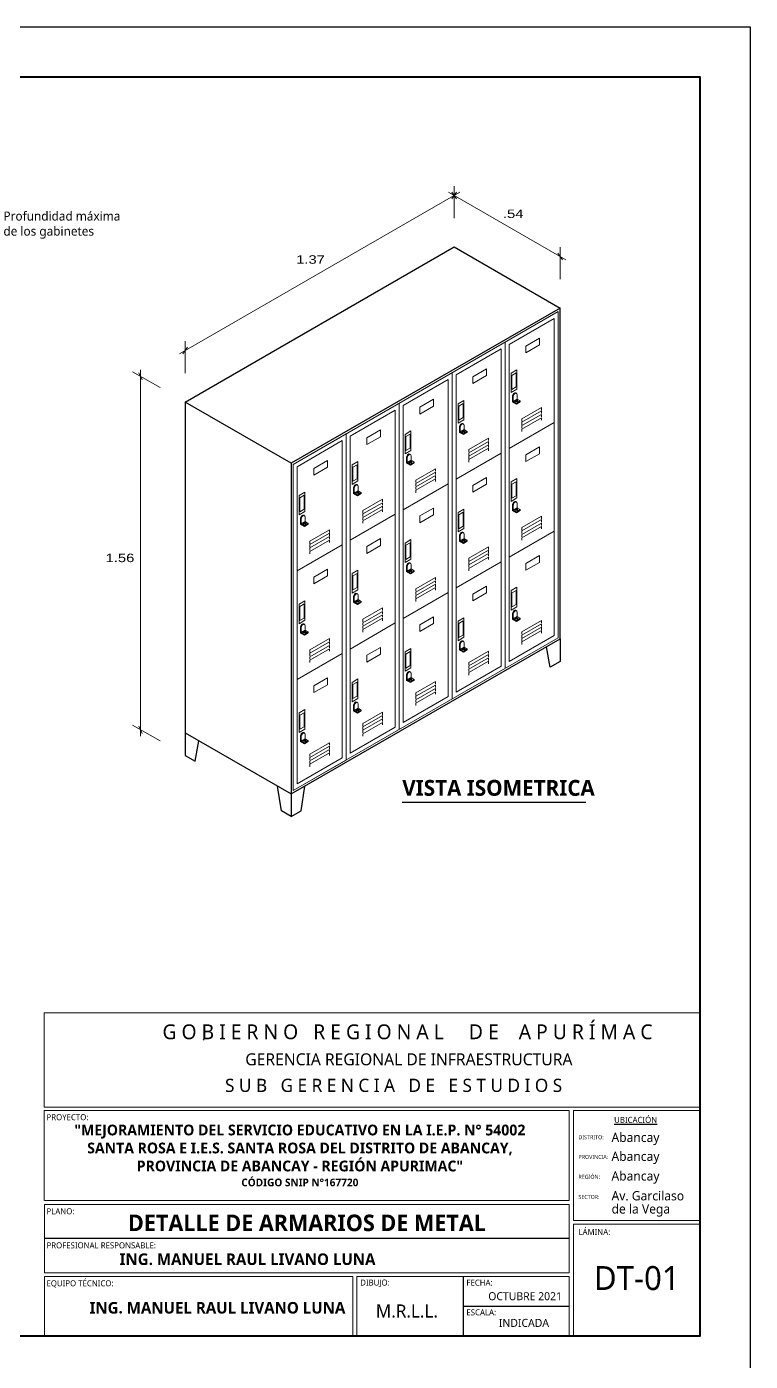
# Model space of a CAD drawing. Header units: inches. Extents: x 14.5 to 23.1, y -0.2 to 17.9.
# Drawn here: x 19.89 to 23.08, y 11.97 to 17.86 of the extents above; entities that cross this region are included whole.
import ezdxf
from ezdxf import colors
from ezdxf.entities.mleader import LeaderData, LeaderLine
from ezdxf.math import Vec2, Vec3

# ---------------------------------------------------------------- set-up
doc = ezdxf.new("R2010")
doc.units = ezdxf.units.IN
doc.header["$MEASUREMENT"] = 0
doc.linetypes.add('ACAD_ISO03W100', pattern=[30, 12, -18])
for name, color, linetype, lineweight in [('01', 9, 'Continuous', 5), ('Letras El', 7, 'Continuous', 5), ('LINEAS_IND.', 252, 'Continuous', 5)]:
    doc.layers.add(name, color=color, linetype=linetype, lineweight=lineweight)
doc.layers.add('L2', color=2, linetype='Continuous')
doc.layers.add('MEMBRETE', color=7, linetype='Continuous')
doc.styles.add('Generales', font='trebuc.ttf', dxfattribs={"height": 0.1})
doc.styles.add('Santa Rosa 1 50', font='trebuc.ttf')
doc.styles.add('TM-DIM', font='GOTHIC.TTF', dxfattribs={"width": 1.3})

# ---------------------------------------------------------------- blocks, each defined once
blk = doc.blocks.new('_DotSmall')
at = {"color": 0, "linetype": 'ByBlock', "const_width": 0.5}
blk.add_lwpolyline([(-0.0625, 0, 1), (0.0625, 0, 1)], format="xyb", close=True, dxfattribs=at)
blk = doc.blocks.new('_Oblique')
at = {"color": 0, "linetype": 'ByBlock', "lineweight": -2}
blk.add_line((-0.5, -0.5), (0.5, 0.5), dxfattribs=at)

msp = doc.modelspace()

# ---------------------------------------------------------------- linework, layer by layer
at = {"color": 5, "lineweight": 40}
msp.add_lwpolyline([(14.7032, 17.6358), (22.8592, 17.6358), (22.8592, 12.0765), (14.7032, 12.0765)], close=True, dxfattribs=at)
for points in [[(20.5879, 16.2002), (21.7743, 16.8852), (22.242, 16.6152)], [(21.0555, 15.9302), (20.5879, 16.2002), (20.5879, 14.7402), (21.0555, 14.4702)], [(22.242, 15.1552), (22.242, 15.0552), (22.1987, 15.0302), (22.1814, 15.1202)], [(20.5879, 14.7402), (20.5879, 14.6402), (20.6312, 14.6152), (20.6485, 14.7052)], [(21.0555, 14.3702), (21.0122, 14.3952), (20.9949, 14.5052)], [(21.0555, 14.3702), (21.0988, 14.3952), (21.1161, 14.5052)], [(21.0555, 14.4702), (21.0555, 14.3702)]]:
    msp.add_lwpolyline(points)
msp.add_lwpolyline([(21.0555, 14.4702), (22.242, 15.1552), (22.242, 16.6152), (21.0555, 15.9302)], close=True)
at = {"layer": '01', "color": 1, "lineweight": 0}
for p, q in [((21.7743, 17.0132), (21.7743, 17.1542)), ((22.242, 16.7432), (22.242, 16.8842)), ((20.5879, 16.3282), (20.5879, 16.4692)), ((20.477, 16.2642), (20.3549, 16.3347)), ((20.477, 14.7042), (20.3549, 14.7747))]:
    msp.add_line(p, q, dxfattribs=at)
at = {"layer": '01'}
for p, q in [((21.9995, 16.4652), (21.9995, 15.0252)), ((21.7657, 16.3302), (21.7657, 14.8902)), ((22.0317, 16.2258), (22.0317, 16.2058)), ((22.0317, 16.2058), (22.0317, 16.2038)), ((22.0351, 16.2038), (22.0525, 16.2138)), ((22.0463, 16.241), (22.0497, 16.239)), ((21.5318, 16.1952), (21.5318, 14.7552)), ((22.0317, 16.2038), (22.0317, 16.2018)), ((21.7979, 16.0908), (21.7979, 16.0708)), ((21.8124, 16.106), (21.8159, 16.104)), ((22.0168, 15.9952), (22.216, 16.1102)), ((21.298, 16.0602), (21.298, 14.6202)), ((21.7979, 16.0708), (21.7979, 16.0688)), ((21.7979, 16.0688), (21.7979, 16.0668)), ((21.8013, 16.0688), (21.8186, 16.0788)), ((21.5786, 15.971), (21.5821, 15.969)), ((21.783, 15.8602), (21.9822, 15.9752)), ((21.564, 15.9558), (21.564, 15.9358)), ((21.564, 15.9358), (21.564, 15.9338)), ((21.564, 15.9338), (21.564, 15.9318)), ((21.5675, 15.9338), (21.5848, 15.9438)), ((21.3302, 15.8208), (21.3302, 15.8008)), ((21.3302, 15.8008), (21.3302, 15.7988)), ((21.3302, 15.7988), (21.3302, 15.7968)), ((21.3337, 15.7988), (21.351, 15.8088)), ((21.3448, 15.836), (21.3482, 15.834)), ((21.5492, 15.7252), (21.7483, 15.8402)), ((22.0317, 15.7458), (22.0317, 15.7258)), ((22.0351, 15.7238), (22.0525, 15.7338)), ((22.0463, 15.761), (22.0497, 15.759)), ((21.0964, 15.6858), (21.0964, 15.6658)), ((21.0998, 15.6638), (21.1172, 15.6738)), ((21.111, 15.701), (21.1144, 15.699)), ((21.3153, 15.5902), (21.5145, 15.7052)), ((22.0317, 15.7258), (22.0317, 15.7238)), ((22.0317, 15.7238), (22.0317, 15.7218)), ((21.0964, 15.6658), (21.0964, 15.6638)), ((21.0964, 15.6638), (21.0964, 15.6618)), ((21.8124, 15.626), (21.8159, 15.624)), ((22.0168, 15.5152), (22.216, 15.6302)), ((21.0815, 15.4552), (21.2807, 15.5702)), ((21.7979, 15.6108), (21.7979, 15.5908)), ((21.7979, 15.5908), (21.7979, 15.5888)), ((21.7979, 15.5888), (21.7979, 15.5868)), ((21.8013, 15.5888), (21.8186, 15.5988)), ((21.564, 15.4758), (21.564, 15.4558)), ((21.564, 15.4558), (21.564, 15.4538)), ((21.564, 15.4538), (21.564, 15.4518)), ((21.5675, 15.4538), (21.5848, 15.4638)), ((21.5786, 15.491), (21.5821, 15.489)), ((21.783, 15.3802), (21.9822, 15.4952)), ((21.3302, 15.3408), (21.3302, 15.3208)), ((21.3302, 15.3208), (21.3302, 15.3188)), ((21.3337, 15.3188), (21.351, 15.3288)), ((21.3448, 15.356), (21.3482, 15.354)), ((21.5492, 15.2452), (21.7483, 15.3602)), ((21.3302, 15.3188), (21.3302, 15.3168)), ((22.0317, 15.2658), (22.0317, 15.2458)), ((22.0463, 15.281), (22.0497, 15.279)), ((21.0964, 15.2058), (21.0964, 15.1858)), ((21.111, 15.221), (21.1144, 15.219)), ((21.3153, 15.1102), (21.5145, 15.2252)), ((22.0317, 15.2458), (22.0317, 15.2438)), ((22.0317, 15.2438), (22.0317, 15.2418)), ((22.0351, 15.2438), (22.0525, 15.2538)), ((21.0964, 15.1858), (21.0964, 15.1838)), ((21.0964, 15.1838), (21.0964, 15.1818)), ((21.0998, 15.1838), (21.1172, 15.1938)), ((21.8124, 15.146), (21.8159, 15.144)), ((21.0815, 14.9752), (21.2807, 15.0902)), ((21.7979, 15.1308), (21.7979, 15.1108)), ((21.7979, 15.1108), (21.7979, 15.1088)), ((21.7979, 15.1088), (21.7979, 15.1068)), ((21.8013, 15.1088), (21.8186, 15.1188)), ((21.564, 14.9958), (21.564, 14.9758)), ((21.564, 14.9758), (21.564, 14.9738)), ((21.564, 14.9738), (21.564, 14.9718)), ((21.5675, 14.9738), (21.5848, 14.9838)), ((21.5786, 15.011), (21.5821, 15.009)), ((21.3302, 14.8608), (21.3302, 14.8408)), ((21.3337, 14.8388), (21.351, 14.8488)), ((21.3448, 14.876), (21.3482, 14.874)), ((21.3302, 14.8408), (21.3302, 14.8388)), ((21.3302, 14.8388), (21.3302, 14.8368)), ((21.111, 14.741), (21.1144, 14.739)), ((21.0964, 14.7258), (21.0964, 14.7058)), ((21.0964, 14.7058), (21.0964, 14.7038)), ((21.0964, 14.7038), (21.0964, 14.7018)), ((21.0998, 14.7038), (21.1172, 14.7138))]:
    msp.add_line(p, q, dxfattribs=at)
at = {"layer": '01', "color": 1, "lineweight": 0}
for points in [[(20.5629, 16.4135), (21.7993, 17.1273)], [(22.267, 16.8285), (21.7493, 17.1273)], [(20.3906, 14.7252), (20.3906, 16.3429)]]:
    msp.add_lwpolyline(points, dxfattribs=at)
at = {"layer": '01'}
for points in [[(21.0642, 14.4852), (22.2333, 15.1602), (22.2333, 16.6002), (21.0642, 15.9252)], [(22.0168, 16.4552), (22.216, 16.5702), (22.216, 15.1702), (22.0168, 15.0552)], [(22.0904, 16.4477), (22.151, 16.4827), (22.151, 16.4527), (22.0904, 16.4177)], [(21.783, 16.3202), (21.9822, 16.4352), (21.9822, 15.0352), (21.783, 14.9202)], [(21.8566, 16.3127), (21.9172, 16.3477), (21.9172, 16.3177), (21.8566, 16.2827)], [(22.0255, 16.3281), (22.0255, 16.2421), (22.0514, 16.2571), (22.0514, 16.3431)], [(22.0289, 16.3181), (22.0289, 16.2561), (22.048, 16.2671), (22.048, 16.3291)], [(21.5492, 16.1852), (21.7483, 16.3002), (21.7483, 14.9002), (21.5492, 14.7852)], [(21.6228, 16.1777), (21.6834, 16.2127), (21.6834, 16.1827), (21.6228, 16.1477)], [(21.7916, 16.1931), (21.7916, 16.1071), (21.8176, 16.1221), (21.8176, 16.2081)], [(22.049, 16.1958), (22.0663, 16.2058), (22.0663, 16.2038), (22.049, 16.1938)], [(21.3153, 16.0502), (21.5145, 16.1652), (21.5145, 14.7652), (21.3153, 14.6502)], [(21.7951, 16.1831), (21.7951, 16.1211), (21.8142, 16.1321), (21.8142, 16.1941)], [(22.049, 16.1938), (22.0663, 16.2038), (22.0663, 16.2018), (22.049, 16.1918)], [(21.0642, 15.9252), (21.298, 16.0602), (21.298, 14.6202), (21.0642, 14.4852)], [(21.0815, 15.9152), (21.2807, 16.0302), (21.2807, 14.6302), (21.0815, 14.5152)], [(21.3889, 16.0427), (21.4496, 16.0777), (21.4496, 16.0477), (21.3889, 16.0127)], [(21.5578, 16.0581), (21.5578, 15.9721), (21.5838, 15.9871), (21.5838, 16.0731)], [(21.5613, 16.0481), (21.5613, 15.9861), (21.5803, 15.9971), (21.5803, 16.0591)], [(21.8152, 16.0608), (21.8325, 16.0708), (21.8325, 16.0688), (21.8152, 16.0588)], [(21.8152, 16.0588), (21.8325, 16.0688), (21.8325, 16.0668), (21.8152, 16.0568)], [(22.0904, 15.9677), (22.151, 16.0027), (22.151, 15.9727), (22.0904, 15.9377)], [(21.1551, 15.9077), (21.2157, 15.9427), (21.2157, 15.9127), (21.1551, 15.8777)], [(21.324, 15.9231), (21.324, 15.8371), (21.35, 15.8521), (21.35, 15.9381)], [(21.3275, 15.9131), (21.3275, 15.8511), (21.3465, 15.8621), (21.3465, 15.9241)], [(21.5813, 15.9258), (21.5987, 15.9358), (21.5987, 15.9338), (21.5813, 15.9238)], [(21.5813, 15.9238), (21.5987, 15.9338), (21.5987, 15.9318), (21.5813, 15.9218)], [(21.8566, 15.8327), (21.9172, 15.8677), (21.9172, 15.8377), (21.8566, 15.8027)], [(22.0255, 15.8481), (22.0255, 15.7621), (22.0514, 15.7771), (22.0514, 15.8631)], [(21.0902, 15.7881), (21.0902, 15.7021), (21.1161, 15.7171), (21.1161, 15.8031)], [(21.3475, 15.7908), (21.3648, 15.8008), (21.3648, 15.7988), (21.3475, 15.7888)], [(21.3475, 15.7888), (21.3648, 15.7988), (21.3648, 15.7968), (21.3475, 15.7868)], [(22.0289, 15.8381), (22.0289, 15.7761), (22.048, 15.7871), (22.048, 15.8491)], [(21.0936, 15.7781), (21.0936, 15.7161), (21.1127, 15.7271), (21.1127, 15.7891)], [(21.6228, 15.6977), (21.6834, 15.7327), (21.6834, 15.7027), (21.6228, 15.6677)], [(21.7916, 15.7131), (21.7916, 15.6271), (21.8176, 15.6421), (21.8176, 15.7281)], [(21.7951, 15.7031), (21.7951, 15.6411), (21.8142, 15.6521), (21.8142, 15.7141)], [(22.049, 15.7158), (22.0663, 15.7258), (22.0663, 15.7238), (22.049, 15.7138)], [(22.049, 15.7138), (22.0663, 15.7238), (22.0663, 15.7218), (22.049, 15.7118)], [(21.1137, 15.6558), (21.131, 15.6658), (21.131, 15.6638), (21.1137, 15.6538)], [(21.1137, 15.6538), (21.131, 15.6638), (21.131, 15.6618), (21.1137, 15.6518)], [(21.3889, 15.5627), (21.4496, 15.5977), (21.4496, 15.5677), (21.3889, 15.5327)], [(21.5578, 15.5781), (21.5578, 15.4921), (21.5838, 15.5071), (21.5838, 15.5931)], [(21.5613, 15.5681), (21.5613, 15.5061), (21.5803, 15.5171), (21.5803, 15.5791)], [(21.8152, 15.5808), (21.8325, 15.5908), (21.8325, 15.5888), (21.8152, 15.5788)], [(21.8152, 15.5788), (21.8325, 15.5888), (21.8325, 15.5868), (21.8152, 15.5768)], [(22.0904, 15.4877), (22.151, 15.5227), (22.151, 15.4927), (22.0904, 15.4577)], [(21.1551, 15.4277), (21.2157, 15.4627), (21.2157, 15.4327), (21.1551, 15.3977)], [(21.324, 15.4431), (21.324, 15.3571), (21.35, 15.3721), (21.35, 15.4581)], [(21.3275, 15.4331), (21.3275, 15.3711), (21.3465, 15.3821), (21.3465, 15.4441)], [(21.5813, 15.4458), (21.5987, 15.4558), (21.5987, 15.4538), (21.5813, 15.4438)], [(21.5813, 15.4438), (21.5987, 15.4538), (21.5987, 15.4518), (21.5813, 15.4418)], [(21.8566, 15.3527), (21.9172, 15.3877), (21.9172, 15.3577), (21.8566, 15.3227)], [(22.0255, 15.3681), (22.0255, 15.2821), (22.0514, 15.2971), (22.0514, 15.3831)], [(21.0902, 15.3081), (21.0902, 15.2221), (21.1161, 15.2371), (21.1161, 15.3231)], [(21.3475, 15.3108), (21.3648, 15.3208), (21.3648, 15.3188), (21.3475, 15.3088)], [(22.0289, 15.3581), (22.0289, 15.2961), (22.048, 15.3071), (22.048, 15.3691)], [(21.0936, 15.2981), (21.0936, 15.2361), (21.1127, 15.2471), (21.1127, 15.3091)], [(21.3475, 15.3088), (21.3648, 15.3188), (21.3648, 15.3168), (21.3475, 15.3068)], [(21.6228, 15.2177), (21.6834, 15.2527), (21.6834, 15.2227), (21.6228, 15.1877)], [(21.7916, 15.2331), (21.7916, 15.1471), (21.8176, 15.1621), (21.8176, 15.2481)], [(21.7951, 15.2231), (21.7951, 15.1611), (21.8142, 15.1721), (21.8142, 15.2341)], [(22.049, 15.2358), (22.0663, 15.2458), (22.0663, 15.2438), (22.049, 15.2338)], [(22.049, 15.2338), (22.0663, 15.2438), (22.0663, 15.2418), (22.049, 15.2318)], [(21.1137, 15.1758), (21.131, 15.1858), (21.131, 15.1838), (21.1137, 15.1738)], [(21.1137, 15.1738), (21.131, 15.1838), (21.131, 15.1818), (21.1137, 15.1718)], [(21.3889, 15.0827), (21.4496, 15.1177), (21.4496, 15.0877), (21.3889, 15.0527)], [(21.5578, 15.0981), (21.5578, 15.0121), (21.5838, 15.0271), (21.5838, 15.1131)], [(21.5613, 15.0881), (21.5613, 15.0261), (21.5803, 15.0371), (21.5803, 15.0991)], [(21.8152, 15.1008), (21.8325, 15.1108), (21.8325, 15.1088), (21.8152, 15.0988)], [(21.8152, 15.0988), (21.8325, 15.1088), (21.8325, 15.1068), (21.8152, 15.0968)], [(21.1551, 14.9477), (21.2157, 14.9827), (21.2157, 14.9527), (21.1551, 14.9177)], [(21.324, 14.9631), (21.324, 14.8771), (21.35, 14.8921), (21.35, 14.9781)], [(21.5813, 14.9658), (21.5987, 14.9758), (21.5987, 14.9738), (21.5813, 14.9638)], [(21.5813, 14.9638), (21.5987, 14.9738), (21.5987, 14.9718), (21.5813, 14.9618)], [(21.3275, 14.9531), (21.3275, 14.8911), (21.3465, 14.9021), (21.3465, 14.9641)], [(21.0902, 14.8281), (21.0902, 14.7421), (21.1161, 14.7571), (21.1161, 14.8431)], [(21.0936, 14.8181), (21.0936, 14.7561), (21.1127, 14.7671), (21.1127, 14.8291)], [(21.3475, 14.8308), (21.3648, 14.8408), (21.3648, 14.8388), (21.3475, 14.8288)], [(21.3475, 14.8288), (21.3648, 14.8388), (21.3648, 14.8368), (21.3475, 14.8268)], [(21.1137, 14.6958), (21.131, 14.7058), (21.131, 14.7038), (21.1137, 14.6938)], [(21.1137, 14.6938), (21.131, 14.7038), (21.131, 14.7018), (21.1137, 14.6918)]]:
    msp.add_lwpolyline(points, close=True, dxfattribs=at)
for points in [[(22.0317, 16.2058), (22.0317, 16.2258)], [(22.0334, 16.2028), (22.0334, 16.2248)], [(22.0351, 16.2038), (22.0351, 16.2238)], [(22.0525, 16.2138), (22.0525, 16.2323)], [(22.0663, 16.2058), (22.0525, 16.2138)], [(22.049, 16.1918), (22.0317, 16.2018)], [(22.049, 16.1938), (22.0334, 16.2028)], [(22.0351, 16.2038), (22.049, 16.1958)], [(22.0731, 16.1153), (22.0731, 16.1264), (22.1597, 16.1764), (22.1597, 16.1653)], [(22.0731, 16.1003), (22.0731, 16.1114), (22.1597, 16.1614), (22.1597, 16.1503)], [(22.0731, 16.0853), (22.0731, 16.0964), (22.1597, 16.1464), (22.1597, 16.1353)], [(21.7979, 16.0708), (21.7979, 16.0908)], [(21.7996, 16.0678), (21.7996, 16.0898)], [(21.8013, 16.0688), (21.8013, 16.0888)], [(21.8186, 16.0788), (21.8186, 16.0973)], [(22.0731, 16.0703), (22.0731, 16.0814), (22.1597, 16.1314), (22.1597, 16.1203)], [(21.8152, 16.0568), (21.7979, 16.0668)], [(21.8152, 16.0588), (21.7996, 16.0678)], [(21.8013, 16.0688), (21.8152, 16.0608)], [(21.8325, 16.0708), (21.8186, 16.0788)], [(21.8393, 15.9803), (21.8393, 15.9914), (21.9259, 16.0414), (21.9259, 16.0303)], [(21.8393, 15.9653), (21.8393, 15.9764), (21.9259, 16.0264), (21.9259, 16.0153)], [(21.8393, 15.9503), (21.8393, 15.9614), (21.9259, 16.0114), (21.9259, 16.0003)], [(21.8393, 15.9353), (21.8393, 15.9464), (21.9259, 15.9964), (21.9259, 15.9853)], [(21.564, 15.9358), (21.564, 15.9558)], [(21.5813, 15.9218), (21.564, 15.9318)], [(21.5658, 15.9328), (21.5658, 15.9548)], [(21.5813, 15.9238), (21.5658, 15.9328)], [(21.5675, 15.9338), (21.5675, 15.9538)], [(21.5675, 15.9338), (21.5813, 15.9258)], [(21.5848, 15.9438), (21.5848, 15.9623)], [(21.5987, 15.9358), (21.5848, 15.9438)], [(21.6054, 15.8453), (21.6054, 15.8564), (21.692, 15.9064), (21.692, 15.8953)], [(21.6054, 15.8303), (21.6054, 15.8414), (21.692, 15.8914), (21.692, 15.8803)], [(21.6054, 15.8153), (21.6054, 15.8264), (21.692, 15.8764), (21.692, 15.8653)], [(21.6054, 15.8003), (21.6054, 15.8114), (21.692, 15.8614), (21.692, 15.8503)], [(21.3302, 15.8008), (21.3302, 15.8208)], [(21.3475, 15.7868), (21.3302, 15.7968)], [(21.3319, 15.7978), (21.3319, 15.8198)], [(21.3475, 15.7888), (21.3319, 15.7978)], [(21.3337, 15.7988), (21.3337, 15.8188)], [(21.3337, 15.7988), (21.3475, 15.7908)], [(21.351, 15.8088), (21.351, 15.8273)], [(21.3648, 15.8008), (21.351, 15.8088)], [(21.3716, 15.7103), (21.3716, 15.7214), (21.4582, 15.7714), (21.4582, 15.7603)], [(21.3716, 15.6953), (21.3716, 15.7064), (21.4582, 15.7564), (21.4582, 15.7453)], [(21.3716, 15.6803), (21.3716, 15.6914), (21.4582, 15.7414), (21.4582, 15.7303)], [(22.0317, 15.7258), (22.0317, 15.7458)], [(22.0334, 15.7228), (22.0334, 15.7448)], [(22.0351, 15.7238), (22.0351, 15.7438)], [(22.0525, 15.7338), (22.0525, 15.7523)], [(22.0663, 15.7258), (22.0525, 15.7338)], [(21.0964, 15.6658), (21.0964, 15.6858)], [(21.0981, 15.6628), (21.0981, 15.6848)], [(21.0998, 15.6638), (21.0998, 15.6838)], [(21.1172, 15.6738), (21.1172, 15.6923)], [(21.131, 15.6658), (21.1172, 15.6738)], [(21.3716, 15.6653), (21.3716, 15.6764), (21.4582, 15.7264), (21.4582, 15.7153)], [(22.049, 15.7118), (22.0317, 15.7218)], [(22.049, 15.7138), (22.0334, 15.7228)], [(22.0351, 15.7238), (22.049, 15.7158)], [(22.0731, 15.6353), (22.0731, 15.6464), (22.1597, 15.6964), (22.1597, 15.6853)], [(22.0731, 15.6203), (22.0731, 15.6314), (22.1597, 15.6814), (22.1597, 15.6703)], [(21.1137, 15.6518), (21.0964, 15.6618)], [(21.1137, 15.6538), (21.0981, 15.6628)], [(21.0998, 15.6638), (21.1137, 15.6558)], [(21.1378, 15.5753), (21.1378, 15.5864), (21.2244, 15.6364), (21.2244, 15.6253)], [(21.1378, 15.5603), (21.1378, 15.5714), (21.2244, 15.6214), (21.2244, 15.6103)], [(21.8186, 15.5988), (21.8186, 15.6173)], [(22.0731, 15.6053), (22.0731, 15.6164), (22.1597, 15.6664), (22.1597, 15.6553)], [(22.0731, 15.5903), (22.0731, 15.6014), (22.1597, 15.6514), (22.1597, 15.6403)], [(21.1378, 15.5453), (21.1378, 15.5564), (21.2244, 15.6064), (21.2244, 15.5953)], [(21.1378, 15.5303), (21.1378, 15.5414), (21.2244, 15.5914), (21.2244, 15.5803)], [(21.7979, 15.5908), (21.7979, 15.6108)], [(21.8152, 15.5768), (21.7979, 15.5868)], [(21.7996, 15.5878), (21.7996, 15.6098)], [(21.8152, 15.5788), (21.7996, 15.5878)], [(21.8013, 15.5888), (21.8013, 15.6088)], [(21.8013, 15.5888), (21.8152, 15.5808)], [(21.8325, 15.5908), (21.8186, 15.5988)], [(21.8393, 15.5003), (21.8393, 15.5114), (21.9259, 15.5614), (21.9259, 15.5503)], [(21.8393, 15.4853), (21.8393, 15.4964), (21.9259, 15.5464), (21.9259, 15.5353)], [(21.8393, 15.4703), (21.8393, 15.4814), (21.9259, 15.5314), (21.9259, 15.5203)], [(21.8393, 15.4553), (21.8393, 15.4664), (21.9259, 15.5164), (21.9259, 15.5053)], [(21.564, 15.4558), (21.564, 15.4758)], [(21.5813, 15.4418), (21.564, 15.4518)], [(21.5658, 15.4528), (21.5658, 15.4748)], [(21.5813, 15.4438), (21.5658, 15.4528)], [(21.5675, 15.4538), (21.5675, 15.4738)], [(21.5675, 15.4538), (21.5813, 15.4458)], [(21.5848, 15.4638), (21.5848, 15.4823)], [(21.5987, 15.4558), (21.5848, 15.4638)], [(21.6054, 15.3653), (21.6054, 15.3764), (21.692, 15.4264), (21.692, 15.4153)], [(21.6054, 15.3503), (21.6054, 15.3614), (21.692, 15.4114), (21.692, 15.4003)], [(21.6054, 15.3353), (21.6054, 15.3464), (21.692, 15.3964), (21.692, 15.3853)], [(21.6054, 15.3203), (21.6054, 15.3314), (21.692, 15.3814), (21.692, 15.3703)], [(21.3302, 15.3208), (21.3302, 15.3408)], [(21.3319, 15.3178), (21.3319, 15.3398)], [(21.3337, 15.3188), (21.3337, 15.3388)], [(21.351, 15.3288), (21.351, 15.3473)], [(21.3648, 15.3208), (21.351, 15.3288)], [(21.3475, 15.3068), (21.3302, 15.3168)], [(21.3475, 15.3088), (21.3319, 15.3178)], [(21.3337, 15.3188), (21.3475, 15.3108)], [(21.3716, 15.2303), (21.3716, 15.2414), (21.4582, 15.2914), (21.4582, 15.2803)], [(21.3716, 15.2153), (21.3716, 15.2264), (21.4582, 15.2764), (21.4582, 15.2653)], [(21.3716, 15.2003), (21.3716, 15.2114), (21.4582, 15.2614), (21.4582, 15.2503)], [(22.0317, 15.2458), (22.0317, 15.2658)], [(22.0334, 15.2428), (22.0334, 15.2648)], [(22.0351, 15.2438), (22.0351, 15.2638)], [(22.0525, 15.2538), (22.0525, 15.2723)], [(21.0964, 15.1858), (21.0964, 15.2058)], [(21.0981, 15.1828), (21.0981, 15.2048)], [(21.0998, 15.1838), (21.0998, 15.2038)], [(21.1172, 15.1938), (21.1172, 15.2123)], [(21.3716, 15.1853), (21.3716, 15.1964), (21.4582, 15.2464), (21.4582, 15.2353)], [(22.049, 15.2318), (22.0317, 15.2418)], [(22.049, 15.2338), (22.0334, 15.2428)], [(22.0351, 15.2438), (22.049, 15.2358)], [(22.0663, 15.2458), (22.0525, 15.2538)], [(22.0731, 15.1753), (22.0731, 15.1864), (22.1597, 15.2364), (22.1597, 15.2253)], [(22.0731, 15.1603), (22.0731, 15.1714), (22.1597, 15.2214), (22.1597, 15.2103)], [(22.0731, 15.1453), (22.0731, 15.1564), (22.1597, 15.2064), (22.1597, 15.1953)], [(21.1137, 15.1718), (21.0964, 15.1818)], [(21.1137, 15.1738), (21.0981, 15.1828)], [(21.0998, 15.1838), (21.1137, 15.1758)], [(21.131, 15.1858), (21.1172, 15.1938)], [(21.1378, 15.0953), (21.1378, 15.1064), (21.2244, 15.1564), (21.2244, 15.1453)], [(22.0731, 15.1303), (22.0731, 15.1414), (22.1597, 15.1914), (22.1597, 15.1803)], [(21.1378, 15.0803), (21.1378, 15.0914), (21.2244, 15.1414), (21.2244, 15.1303)], [(21.1378, 15.0653), (21.1378, 15.0764), (21.2244, 15.1264), (21.2244, 15.1153)], [(21.1378, 15.0503), (21.1378, 15.0614), (21.2244, 15.1114), (21.2244, 15.1003)], [(21.7979, 15.1108), (21.7979, 15.1308)], [(21.8152, 15.0968), (21.7979, 15.1068)], [(21.7996, 15.1078), (21.7996, 15.1298)], [(21.8152, 15.0988), (21.7996, 15.1078)], [(21.8013, 15.1088), (21.8013, 15.1288)], [(21.8013, 15.1088), (21.8152, 15.1008)], [(21.8186, 15.1188), (21.8186, 15.1373)], [(21.8325, 15.1108), (21.8186, 15.1188)], [(21.8393, 15.0403), (21.8393, 15.0514), (21.9259, 15.1014), (21.9259, 15.0903)], [(21.8393, 15.0253), (21.8393, 15.0364), (21.9259, 15.0864), (21.9259, 15.0753)], [(21.8393, 15.0103), (21.8393, 15.0214), (21.9259, 15.0714), (21.9259, 15.0603)], [(21.8393, 14.9953), (21.8393, 15.0064), (21.9259, 15.0564), (21.9259, 15.0453)], [(21.564, 14.9758), (21.564, 14.9958)], [(21.5813, 14.9618), (21.564, 14.9718)], [(21.5658, 14.9728), (21.5658, 14.9948)], [(21.5813, 14.9638), (21.5658, 14.9728)], [(21.5675, 14.9738), (21.5675, 14.9938)], [(21.5675, 14.9738), (21.5813, 14.9658)], [(21.5848, 14.9838), (21.5848, 15.0023)], [(21.5987, 14.9758), (21.5848, 14.9838)], [(21.6054, 14.9053), (21.6054, 14.9164), (21.692, 14.9664), (21.692, 14.9553)], [(21.6054, 14.8903), (21.6054, 14.9014), (21.692, 14.9514), (21.692, 14.9403)], [(21.6054, 14.8753), (21.6054, 14.8864), (21.692, 14.9364), (21.692, 14.9253)], [(21.6054, 14.8603), (21.6054, 14.8714), (21.692, 14.9214), (21.692, 14.9103)], [(21.3302, 14.8408), (21.3302, 14.8608)], [(21.3319, 14.8378), (21.3319, 14.8598)], [(21.3337, 14.8388), (21.3337, 14.8588)], [(21.351, 14.8488), (21.351, 14.8673)], [(21.3648, 14.8408), (21.351, 14.8488)], [(21.3475, 14.8268), (21.3302, 14.8368)], [(21.3475, 14.8288), (21.3319, 14.8378)], [(21.3337, 14.8388), (21.3475, 14.8308)], [(21.3716, 14.7703), (21.3716, 14.7814), (21.4582, 14.8314), (21.4582, 14.8203)], [(21.3716, 14.7553), (21.3716, 14.7664), (21.4582, 14.8164), (21.4582, 14.8053)], [(21.3716, 14.7403), (21.3716, 14.7514), (21.4582, 14.8014), (21.4582, 14.7903)], [(21.1172, 14.7138), (21.1172, 14.7323)], [(21.3716, 14.7253), (21.3716, 14.7364), (21.4582, 14.7864), (21.4582, 14.7753)], [(21.0964, 14.7058), (21.0964, 14.7258)], [(21.1137, 14.6918), (21.0964, 14.7018)], [(21.0981, 14.7028), (21.0981, 14.7248)], [(21.1137, 14.6938), (21.0981, 14.7028)], [(21.0998, 14.7038), (21.0998, 14.7238)], [(21.0998, 14.7038), (21.1137, 14.6958)], [(21.131, 14.7058), (21.1172, 14.7138)], [(21.1378, 14.6353), (21.1378, 14.6464), (21.2244, 14.6964), (21.2244, 14.6853)], [(21.1378, 14.6203), (21.1378, 14.6314), (21.2244, 14.6814), (21.2244, 14.6703)], [(21.1378, 14.6053), (21.1378, 14.6164), (21.2244, 14.6664), (21.2244, 14.6553)], [(21.1378, 14.5903), (21.1378, 14.6014), (21.2244, 14.6514), (21.2244, 14.6403)]]:
    msp.add_lwpolyline(points, dxfattribs=at)
for centre, major_axis, ratio, start_param, end_param in [((22.0403, 16.2308), (0.0059, 0.0103), 0.61872, 6.283185, 8.678976), ((22.0421, 16.2298), (0.0059, 0.0103), 0.61872, 6.283185, 8.678976), ((22.0438, 16.2288), (0.0059, 0.0103), 0.61872, 5.389043, 8.678976), ((22.049, 16.2038), (0.0072, 0), 0.555556, 6.535866, 9.172098), ((22.049, 16.2018), (0.0072, 0), 0.555556, 6.806784, 8.901179), ((21.8065, 16.0958), (0.0059, 0.0103), 0.61872, 6.283185, 8.678976), ((21.8082, 16.0948), (0.0059, 0.0103), 0.61872, 6.283185, 8.678976), ((21.81, 16.0938), (0.0059, 0.0103), 0.61872, 5.389043, 8.678976), ((21.8152, 16.0688), (0.0072, 0), 0.555556, 6.535866, 9.172098), ((21.8152, 16.0668), (0.0072, 0), 0.555556, 6.806784, 8.901179), ((21.5727, 15.9608), (0.0059, 0.0103), 0.61872, 6.283185, 8.678976), ((21.5744, 15.9598), (0.0059, 0.0103), 0.61872, 6.283185, 8.678976), ((21.5761, 15.9588), (0.0059, 0.0103), 0.61872, 5.389043, 8.678976), ((21.5813, 15.9338), (0.0072, 0), 0.555556, 6.535866, 9.172098), ((21.5813, 15.9318), (0.0072, 0), 0.555556, 6.806784, 8.901179), ((21.3389, 15.8258), (0.0059, 0.0103), 0.61872, 6.283185, 8.678976), ((21.3406, 15.8248), (0.0059, 0.0103), 0.61872, 6.283185, 8.678976), ((21.3423, 15.8238), (0.0059, 0.0103), 0.61872, 5.389043, 8.678976), ((21.3475, 15.7988), (0.0072, 0), 0.555556, 6.535866, 9.172098), ((21.3475, 15.7968), (0.0072, 0), 0.555556, 6.806784, 8.901179), ((22.0403, 15.7508), (0.0059, 0.0103), 0.61872, 6.283185, 8.678976), ((22.0421, 15.7498), (0.0059, 0.0103), 0.61872, 6.283185, 8.678976), ((22.0438, 15.7488), (0.0059, 0.0103), 0.61872, 5.389043, 8.678976), ((21.105, 15.6908), (0.0059, 0.0103), 0.61872, 6.283185, 8.678976), ((21.1068, 15.6898), (0.0059, 0.0103), 0.61872, 6.283185, 8.678976), ((21.1085, 15.6888), (0.0059, 0.0103), 0.61872, 5.389043, 8.678976), ((22.049, 15.7238), (0.0072, 0), 0.555556, 6.535866, 9.172098), ((22.049, 15.7218), (0.0072, 0), 0.555556, 6.806784, 8.901179), ((21.1137, 15.6638), (0.0072, 0), 0.555556, 6.535866, 9.172098), ((21.1137, 15.6618), (0.0072, 0), 0.555556, 6.806784, 8.901179), ((21.8065, 15.6158), (0.0059, 0.0103), 0.61872, 6.283185, 8.678976), ((21.8082, 15.6148), (0.0059, 0.0103), 0.61872, 6.283185, 8.678976), ((21.81, 15.6138), (0.0059, 0.0103), 0.61872, 5.389043, 8.678976), ((21.8152, 15.5888), (0.0072, 0), 0.555556, 6.535866, 9.172098), ((21.8152, 15.5868), (0.0072, 0), 0.555556, 6.806784, 8.901179), ((21.5727, 15.4808), (0.0059, 0.0103), 0.61872, 6.283185, 8.678976), ((21.5744, 15.4798), (0.0059, 0.0103), 0.61872, 6.283185, 8.678976), ((21.5761, 15.4788), (0.0059, 0.0103), 0.61872, 5.389043, 8.678976), ((21.5813, 15.4538), (0.0072, 0), 0.555556, 6.535866, 9.172098), ((21.5813, 15.4518), (0.0072, 0), 0.555556, 6.806784, 8.901179), ((21.3389, 15.3458), (0.0059, 0.0103), 0.61872, 6.283185, 8.678976), ((21.3406, 15.3448), (0.0059, 0.0103), 0.61872, 6.283185, 8.678976), ((21.3423, 15.3438), (0.0059, 0.0103), 0.61872, 5.389043, 8.678976), ((21.3475, 15.3188), (0.0072, 0), 0.555556, 6.535866, 9.172098), ((21.3475, 15.3168), (0.0072, 0), 0.555556, 6.806784, 8.901179), ((22.0403, 15.2708), (0.0059, 0.0103), 0.61872, 6.283185, 8.678976), ((22.0421, 15.2698), (0.0059, 0.0103), 0.61872, 6.283185, 8.678976), ((22.0438, 15.2688), (0.0059, 0.0103), 0.61872, 5.389043, 8.678976), ((21.105, 15.2108), (0.0059, 0.0103), 0.61872, 6.283185, 8.678976), ((21.1068, 15.2098), (0.0059, 0.0103), 0.61872, 6.283185, 8.678976), ((21.1085, 15.2088), (0.0059, 0.0103), 0.61872, 5.389043, 8.678976), ((22.049, 15.2438), (0.0072, 0), 0.555556, 6.535866, 9.172098), ((22.049, 15.2418), (0.0072, 0), 0.555556, 6.806784, 8.901179), ((21.1137, 15.1838), (0.0072, 0), 0.555556, 6.535866, 9.172098), ((21.1137, 15.1818), (0.0072, 0), 0.555556, 6.806784, 8.901179), ((21.8065, 15.1358), (0.0059, 0.0103), 0.61872, 6.283185, 8.678976), ((21.8082, 15.1348), (0.0059, 0.0103), 0.61872, 6.283185, 8.678976), ((21.81, 15.1338), (0.0059, 0.0103), 0.61872, 5.389043, 8.678976), ((21.8152, 15.1088), (0.0072, 0), 0.555556, 6.535866, 9.172098), ((21.8152, 15.1068), (0.0072, 0), 0.555556, 6.806784, 8.901179), ((21.5727, 15.0008), (0.0059, 0.0103), 0.61872, 6.283185, 8.678976), ((21.5744, 14.9998), (0.0059, 0.0103), 0.61872, 6.283185, 8.678976), ((21.5761, 14.9988), (0.0059, 0.0103), 0.61872, 5.389043, 8.678976), ((21.5813, 14.9738), (0.0072, 0), 0.555556, 6.535866, 9.172098), ((21.5813, 14.9718), (0.0072, 0), 0.555556, 6.806784, 8.901179), ((21.3389, 14.8658), (0.0059, 0.0103), 0.61872, 6.283185, 8.678976), ((21.3406, 14.8648), (0.0059, 0.0103), 0.61872, 6.283185, 8.678976), ((21.3423, 14.8638), (0.0059, 0.0103), 0.61872, 5.389043, 8.678976), ((21.3475, 14.8388), (0.0072, 0), 0.555556, 6.535866, 9.172098), ((21.3475, 14.8368), (0.0072, 0), 0.555556, 6.806784, 8.901179), ((21.105, 14.7308), (0.0059, 0.0103), 0.61872, 6.283185, 8.678976), ((21.1068, 14.7298), (0.0059, 0.0103), 0.61872, 6.283185, 8.678976), ((21.1085, 14.7288), (0.0059, 0.0103), 0.61872, 5.389043, 8.678976), ((21.1137, 14.7038), (0.0072, 0), 0.555556, 6.535866, 9.172098), ((21.1137, 14.7018), (0.0072, 0), 0.555556, 6.806784, 8.901179)]:
    msp.add_ellipse(centre, major_axis=major_axis, ratio=ratio, start_param=start_param, end_param=end_param, dxfattribs=at)
for centre in [(22.049, 16.2058), (21.8152, 16.0708), (21.5813, 15.9358), (21.3475, 15.8008), (22.049, 15.7258), (21.1137, 15.6658), (21.8152, 15.5908), (21.5813, 15.4558), (21.3475, 15.3208), (22.049, 15.2458), (21.1137, 15.1858), (21.8152, 15.1108), (21.5813, 14.9758), (21.3475, 14.8408), (21.1137, 14.7058)]:
    msp.add_ellipse(centre, major_axis=(0.0072, 0), ratio=0.555556, dxfattribs=at)
at = {"layer": 'Defpoints', "color": 6, "linetype": 'ACAD_ISO03W100'}
msp.add_lwpolyline([(14.4812, 17.8578), (23.0812, 17.8578), (23.0812, 11.8545), (14.4812, 11.8545)], close=True, dxfattribs=at)
at = {"layer": 'L2', "ltscale": 0.5}
msp.add_line((22.3551, 14.4329), (21.5445, 14.4329), dxfattribs=at)
at = {"layer": 'LINEAS_IND.', "color": 7, "ltscale": 0.5}
msp.add_line((20.6674, 13.3857, 0.1736), (20.6708, 13.384, 0.1736), dxfattribs=at)
at = {"layer": 'MEMBRETE', "color": 7, "lineweight": 20, "ltscale": 0.5}
for p, q in [((19.966, 13.0882), (19.966, 13.5042)), ((22.8592, 13.5042), (19.966, 13.5042)), ((19.966, 13.5042), (22.8592, 13.5042)), ((22.8592, 13.0882), (19.966, 13.0882))]:
    msp.add_line(p, q, dxfattribs=at)
at = {"layer": 'MEMBRETE', "color": 7, "lineweight": 18, "ltscale": 0.5}
for p, q in [((19.966, 13.073), (22.2824, 13.073)), ((19.966, 13.073), (19.966, 12.6752)), ((19.9664, 12.6752), (22.2824, 12.6752)), ((19.9664, 12.6575), (22.2824, 12.6575)), ((19.9664, 12.6575), (19.9664, 12.3567)), ((22.2824, 12.6575), (22.2824, 12.3567)), ((19.9664, 12.3567), (22.2824, 12.3567)), ((19.9664, 12.3396), (21.3278, 12.3396)), ((19.9664, 12.3396), (19.9664, 12.0765)), ((21.3278, 12.3396), (21.3278, 12.0765)), ((21.3455, 12.3396), (22.2824, 12.3396)), ((21.3455, 12.3396), (21.3455, 12.0765))]:
    msp.add_line(p, q, dxfattribs=at)
at = {"layer": 'MEMBRETE', "color": 7, "ltscale": 0.5}
msp.add_line((22.2824, 12.5071), (19.9664, 12.5071), dxfattribs=at)
at = {"layer": 'MEMBRETE', "color": 7, "lineweight": 30, "ltscale": 0.5}
msp.add_line((22.2824, 12.2081), (21.8139, 12.2081), dxfattribs=at)
at = {"layer": 'MEMBRETE', "color": 7, "lineweight": 20, "ltscale": 0.5}
msp.add_lwpolyline([(22.8592, 13.0882), (22.8592, 13.5042)], dxfattribs=at)
at = {"layer": 'MEMBRETE', "color": 7, "lineweight": 18, "ltscale": 0.5}
for points in [[(22.2824, 12.6752), (22.2824, 13.073)], [(21.3455, 12.0765), (22.2824, 12.0765), (22.2824, 12.3396)], [(19.9664, 12.0765), (21.3278, 12.0765)]]:
    msp.add_lwpolyline(points, dxfattribs=at)
for points in [[(22.8592, 13.073), (22.3016, 13.073), (22.3016, 12.5873), (22.8592, 12.5873)], [(22.8592, 12.5703), (22.3016, 12.5703), (22.3016, 12.0765), (22.8592, 12.0765)]]:
    msp.add_lwpolyline(points, close=True, dxfattribs=at)
at = {"layer": 'MEMBRETE', "color": 7, "lineweight": 30, "ltscale": 0.5}
msp.add_lwpolyline([(21.8139, 12.3396), (21.8139, 12.0765)], dxfattribs=at)

# ---------------------------------------------------------------- block references
at = {"layer": '01', "color": 1, "lineweight": 0, "yscale": 0.02499999999999999, "zscale": 0.02499999999999999}
for p, xscale, rotation in [((21.7743, 17.1129), 0.02499999999999999, 190.0999999999997), ((21.7743, 17.1129), -0.02499999999999999, 169.9000000000003), ((22.242, 16.8429), -0.02499999999999999, 169.9000000000003), ((20.5879, 16.4279), 0.02499999999999999, 190.0999999999997), ((20.3906, 16.314), 0.02499999999999999, 250.1000000000003), ((20.3906, 14.754), 0.02499999999999999, 250.1000000000003)]:
    msp.add_blockref('_Oblique', p, dxfattribs=dict(at, xscale=xscale, rotation=rotation))

# ---------------------------------------------------------------- texts
at = {"insert": (21.5456, 14.5323), "char_height": 0.07, "attachment_point": 1, "style": 'Generales'}
msp.add_mtext_dynamic_manual_height_columns('\\pxt4,7;{\\fTrebuchet MS|b1|i0|c0|p34;VISTA ISOMETRICA}', width=0.887532, gutter_width=0, heights=[0.0831], dxfattribs=at)
at = {"layer": '01', "color": 7, "char_height": 0.0375, "attachment_point": 5, "style": 'TM-DIM'}
for s, insert in [('\\A1;.54', (22.0351, 17.0315)), ('\\A1;1.37', (21.1408, 16.8297)), ('\\A1;1.56', (20.3, 15.5123))]:
    msp.add_mtext(s, dxfattribs=dict(at, insert=insert))
at = {"layer": 'MEMBRETE', "color": 7, "lineweight": 5, "style": 'Generales'}
for s, height, p in [('G O B I E R N O   R E G I O N A L     D E    A P U R Í M A C   ', 0.065344, (20.4874, 13.3876)), ('GERENCIA REGIONAL DE INFRAESTRUCTURA', 0.052981, (20.8529, 13.2723)), ('S U B   G E R E N C I A   D E   E S T U D I O S ', 0.05828, (20.7634, 13.1547))]:
    msp.add_text(s, height=height, dxfattribs=at).set_placement(p)
at = {"layer": 'MEMBRETE', "color": 7, "ltscale": 0.5, "style": 'Generales'}
for s, height, p in [('PROYECTO:', 0.02649, (19.9757, 13.0301)), ('PLANO:', 0.02649, (19.9757, 12.6146)), ('LÁMINA:', 0.02649, (22.3229, 12.5233)), ('PROFESIONAL RESPONSABLE:', 0.026491, (19.9757, 12.4642)), ('DT-01', 0.10547, (22.3914, 12.2803)), ('EQUIPO TÉCNICO:', 0.026491, (19.9757, 12.2967)), ('DIBUJO:', 0.02649, (21.36, 12.3)), ('FECHA:', 0.02649, (21.8285, 12.2996)), ('OCTUBRE 2021', 0.035321, (21.9249, 12.2353)), ('M.R.L.L.', 0.05762, (21.4289, 12.1589)), ('ESCALA:', 0.02649, (21.8285, 12.1684)), ('INDICADA', 0.03532, (21.9718, 12.1175))]:
    msp.add_text(s, height=height, dxfattribs=at).set_placement(p)
at = {"layer": 'MEMBRETE', "color": 7, "style": 'Santa Rosa 1 50'}
for s, height, p in [('%%UUBICACIÓN', 0.026491, (22.4804, 13.0183)), ('DISTRITO:', 0.01766, (22.3229, 12.9459)), ('Abancay', 0.04084, (22.4687, 12.9338)), ('PROVINCIA:', 0.01766, (22.3229, 12.8591)), ('Abancay', 0.04084, (22.4687, 12.8503)), ('REGIÓN:', 0.01766, (22.3228, 12.7712)), ('Abancay', 0.04084, (22.4687, 12.7636)), ('SECTOR:', 0.01766, (22.3228, 12.6823)), ('Av. Garcilaso  ', 0.04084, (22.4691, 12.676)), (' de la Vega ', 0.04084, (22.4553, 12.618))]:
    msp.add_text(s, height=height, dxfattribs=at).set_placement(p)
at = {"layer": 'MEMBRETE', "color": 7, "ltscale": 0.5, "attachment_point": 1, "style": 'Generales'}
for s, insert, char_height, width in [('\\pxqc;{\\fTrebuchet MS|b1|i0|c0|p34;\\H0.6891x;"MEJORAMIENTO DEL SERVICIO EDUCATIVO EN LA I.E.P. N° 54002 \\PSANTA ROSA E I.E.S. SANTA ROSA DEL DISTRITO DE ABANCAY, \\PPROVINCIA DE ABANCAY - REGIÓN APURIMAC"\\H1.4512x;\\P\\H0.49222x;CÓDIGO SNIP N°167720}', (19.9281, 13.0105), 0.0691434, 2.331444), ('{\\fTrebuchet MS|b1|i0|c0|p34;DETALLE DE ARMARIOS DE METAL}', (20.3351, 12.6132), 0.072985, 1.746381), ('{\\fTrebuchet MS|b1|i0|c0|p34;\\H0.88598x;ING. MANUEL RAUL LIVANO LUNA}', (20.2984, 12.4418), 0.05762, 1.793367), ('{\\fTrebuchet MS|b1|i0|c0|p34;\\H0.88598x;ING. MANUEL RAUL LIVANO LUNA}', (20.1655, 12.2274), 0.05762, 1.793367)]:
    msp.add_mtext(s, dxfattribs=dict(at, insert=insert, char_height=char_height, width=width))

# ---------------------------------------------------------------- leaders
at = {"layer": 'Letras El'}
ml = msp.add_multileader_mtext('Standard', dxfattribs=at)
ml.set_content('Profundidad máxima\\Pde los gabinetes', color=256, style='Santa Rosa 1 50')
ml.set_leader_properties()
ml.set_arrow_properties(name='DOTSMALL')
ml.build(insert=Vec2(0, 0))
ml.multileader.update_dxf_attribs({"text_right_attachment_type": 6, "dogleg_length": 0.109, "arrow_head_size": 0.08})
ctx = ml.context
ctx.base_point, ctx.char_height, ctx.arrow_head_size, ctx.landing_gap_size, ctx.plane_origin = Vec3(19.7778, 17.0163), 0.04, 0.08, 0.008, Vec3(21.415, 17.6323)
ctx.right_attachment = 6
notes = []
notes.append((ctx, [(1, (1, 1, 0), (19.6906, 17.0163), (1, 0), 0.0872, [(0, [(19.5764, 16.8272)], 0, [])])]))
ctx.mtext.insert, ctx.mtext.flow_direction = Vec3(19.7858, 17.0419), 5
for ctx, leaders in notes:
    for number, flags, end, landing, length, lines in leaders:
        leader = LeaderData()
        leader.index, (leader.has_last_leader_line, leader.has_dogleg_vector, leader.attachment_direction) = number, flags
        leader.last_leader_point, leader.dogleg_vector, leader.dogleg_length = Vec3(end), Vec3(landing), length
        for number, points, colour, breaks in lines:
            line = LeaderLine()
            line.index, line.vertices, line.color, line.breaks = number, Vec3.list(points), colors.encode_raw_color(colour), breaks
            leader.lines.append(line)
        ctx.leaders.append(leader)

doc.saveas('drawing.dxf')
